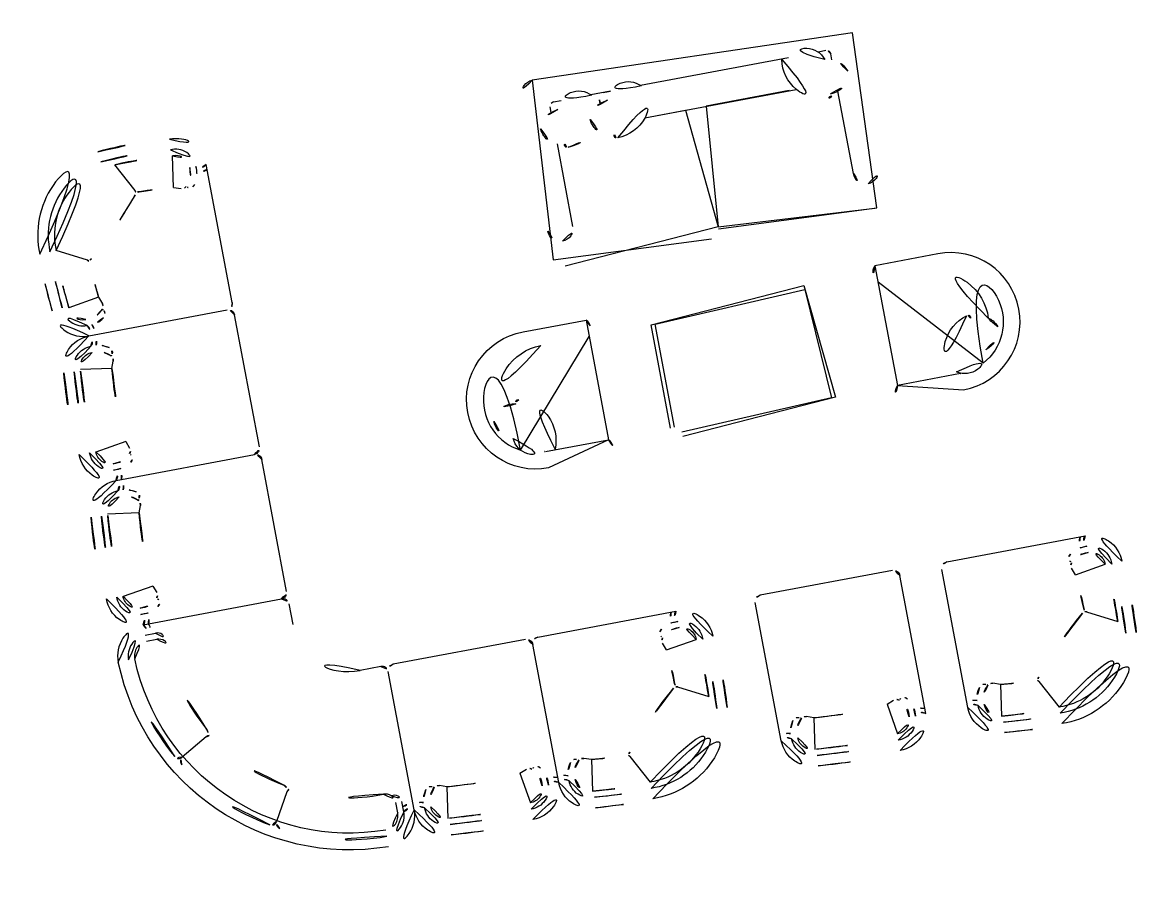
# Model space of a CAD drawing. Header units: millimetres. Extents: x -36495272392165 to 352544598049420, y -228287860276617 to 83349.
# Drawn here: x -4183847667179 to -4183847661804, y -645326149998 to -645326145869 of the extents above; entities that cross this region are included whole.
import ezdxf

# ---------------------------------------------------------------- set-up
doc = ezdxf.new("R2010")
doc.units = ezdxf.units.MM
doc.header["$MEASUREMENT"] = 0

# ---------------------------------------------------------------- blocks, each defined once
blk = doc.blocks.new('A$C707258B2')
at = {"color": 0, "linetype": 'Continuous'}
for p, q in [((0.4041504837087615, 0.3420207818523338), (1.073945333920818, 0.3420207818523018)), ((0.4041504837087544, 0.2920207818523366), (0.45443194840405, 0.292020781852333)), ((1.103945333920812, 0.3120207818522971), (1.103945333920819, 0.2120207818522992)), ((0.4041504837087686, 0.2620207818523355), (0.4539453339209842, 0.2620207818523355)), ((1.478945333920798, -0.06297921814770646), (1.378945333920804, -0.06297921814771001)), ((1.508945333920778, -0.762774068359775), (1.508945333920799, -0.09297921814771115)), ((0.5998232318084646, -0.2378055735338229), (0.469876442141981, -0.3128303875280913)), ((0.929118978534639, -0.5671013202600435), (0.8540941645403635, -0.6970481099265164)), ((1.428945333920787, -0.7627740683597715), (1.428945333920787, -0.7129792181475452)), ((1.458945333920781, -0.7627740683597679), (1.458945333920788, -0.7124926036644865))]:
    blk.add_line(p, q, dxfattribs=at)
for centre, radius, start, end in [((0.4041504837087544, 0.1920207818523281), 0.15, 90.00000000000037, 181.1753804797315), ((0.3779004837087712, 0.317020781852321), 0.03624999999999459, 316.3971810272894, 43.60281897270683), ((0.3679392600973657, 0.3170207818523281), 0.06624999999999459, 337.8298428364633, 22.17015716354847), ((1.073945333920811, 0.3120207818522971), 0.03, 359.9999999999976, 89.99999999999763), ((0.4041504837087544, 0.1920207818523281), 0.09999999999999999, 90.00000000000037, 181.1753804797315), ((0.4547777767896761, 0.2563518300950705), 0.03567062820774147, 345.4261628444152, 90.55549392731334), ((0.4041504837087544, 0.1920207818523281), 0.06999999999999999, 90.00000000000037, 181.1753804797315), ((0.4539453339209771, 0.212020781852317), 0.05, 359.9999999999976, 89.99999999999763), ((1.378945333920818, 0.212020781852285), 1.125, 181.1753804797319, 268.8246195202631), ((1.378945333920818, 0.212020781852285), 1.075, 181.1753804797321, 208.6356858493318), ((1.378945333920818, 0.212020781852285), 1.045, 181.175380479732, 268.8246195202628), ((1.378945333920818, 0.212020781852285), 0.875, 179.9999999999976, 208.4082458234118), ((1.378945333920818, 0.212020781852285), 0.275, 179.9999999999986, 269.9999999999982), ((1.478945333920798, -0.0929792181477147), 0.03, 359.9999999999976, 89.99999999999763), ((0.5873232318084547, -0.2161549384392245), 0.025, 299.9999999999873, 28.40824582341062), ((0.6123232318084533, -0.2594562086284462), 0.025, 31.59175417658122, 119.9999999999832), ((1.378945333920818, 0.212020781852285), 0.875, 211.5917541765837, 238.4082458234122), ((0.457376442141971, -0.2911797524334858), 0.025, 208.6356858493321, 300.0000000000013), ((0.4823764421419767, -0.3344810226227217), 0.025, 120.0000000000073, 211.3643141506625), ((1.378945333920818, 0.212020781852285), 1.075, 211.3643141506643, 238.6356858493323), ((0.9074683434400299, -0.5546013202600548), 0.025, 329.9999999999969, 58.40824582341404), ((0.9507696136292481, -0.5796013202600463), 0.025, 61.59175417658142, 149.9999999999968), ((1.378945333920818, 0.212020781852285), 0.875, 241.591754176584, 269.9999999999981), ((0.8324435294457615, -0.6845481099265243), 0.025, 238.6356858493354, 329.9999999999969), ((0.8757447996349796, -0.7095481099265228), 0.025, 150.000000000005, 241.364314150656), ((1.378945333920782, -0.7129792181475487), 0.05, 359.9999999999976, 89.99999999999763), ((1.425464297260987, -0.7093454474734955), 0.03362862482923582, 354.6300800466582, 109.3882631815806), ((1.378945333920818, 0.212020781852285), 1.075, 241.3643141506639, 268.8246195202636), ((1.483945333920779, -0.7988292346649537), 0.06624999999999459, 67.82984283644961, 112.1701571635376), ((1.358945333920779, -0.7627740683597715), 0.15, 268.8246195202624, 359.9999999999976), ((1.358945333920779, -0.7627740683597715), 0.09999999999999999, 268.8246195202624, 359.9999999999976), ((1.358945333920779, -0.7627740683597715), 0.06999999999999999, 268.8246195202624, 359.9999999999976), ((1.483945333920779, -0.7890240683597689), 0.03624999999999459, 46.39718102728899, 133.6028189727063)]:
    blk.add_arc(centre, radius, start, end, dxfattribs=at)
blk = doc.blocks.new('A$C1352')
at = {"color": 0}
for points in [[(0.002687076716332726, 0.05299443177036522), (0.002687076716332726, 0.5529944317703688, -0.4142135623730951), (0.05268707671633344, 0.6029944317703695), (0.752687076716331, 0.6029944317703659, -0.4142135623730951), (0.8026870767163317, 0.5529944317703652), (0.8026870767163317, 0.05299443177037233, -0.4142135623730951), (0.752687076716331, 0.002994431770371619), (0.05268707671633344, 0.002994431770364514, -0.4142135623730965)], [(0.02268707671633052, 0.05299443177036522), (0.02268707671633052, 0.5529944317703688, -0.4142135623731206), (0.05268707671633344, 0.5829944317703699), (0.752687076716331, 0.5829944317703664, -0.4142135623731033), (0.7826870767163321, 0.5529944317703652), (0.7826870767163321, 0.05299443177037233, -0.4142135623731033), (0.752687076716331, 0.02299443177037119), (0.05268707671633344, 0.02299443177036409, -0.4142135623731206)]]:
    blk.add_lwpolyline(points, format="xyb", close=True, dxfattribs=at)
blk = doc.blocks.new('part 01')
at = {"color": 0, "linetype": 'Continuous'}
for p, q in [((-669.7948502120198, 700.0000000000127), (2.182787284255028e-11, 700.0000000000091)), ((30.00000000001455, 29.99999999999818), (30.0000000000291, 669.9999999999982)), ((-590.9386412666936, 527.0907087153228), (-739.7948502120271, 550.0000000000382)), ((-590.9386412666936, 527.0907087153228), (-578.5107288894142, 561.2361173428199)), ((-590.9386412666936, 172.9092912847009), (-739.7948502120344, 150.0000000000036)), ((-590.9386412666936, 172.9092912847009), (-578.5107288905638, 138.7638826603161)), ((-669.7948502120416, 2.182787284255028e-11), (7.275957614183426e-12, -1.637090463191271e-11))]:
    blk.add_line(p, q, dxfattribs=at)
for centre, radius, start, end in [((-669.7948502120344, 550.0000000000346), 150, 90, 181.1753804797214), ((-696.0448502120198, 675.00000000002), 36.24999999999459, 316.397181027397, 43.602818972603), ((-705.8500165171718, 674.9999999999945), 66.24999999999459, 337.8298428364329, 22.17015716356706), ((2.182787284255028e-11, 670.0000000000055), 30, 0, 90), ((-669.7948502120344, 550.0000000000346), 99.99999999999999, 90, 181.1753804797214), ((-659.7484123644099, 517.7803507202934), 132.7121590285228, 56.08973200816252, 95.6131649944805), ((-669.7948502120344, 550.0000000000346), 69.99999999999999, 90, 181.1753804797214), ((-659.7484123644099, 517.7803507202934), 102.7121590285229, 42.00663371087278, 95.6131649944805), ((-599.6564616230171, 607.171998309308), 25, 332.960817097881, 56.08973200816252), ((-624.7540324001748, 619.9814762924852), 53.17748720372202, 321.0017160176928, 332.960817097881), ((1178.138705228797, 349.9999999999764), 2007.918945564398, 174.2835395458497, 185.7164604541503), ((1178.138705228797, 349.9999999999764), 1957.918945564398, 174.2835395458497, 185.7164604541503), ((1178.138705228797, 349.9999999999764), 1927.918945564398, 174.2835395458497, 185.7164604541503), ((-602.0030444090735, 569.7866209259646), 25, 339.999999999984, 42.00663371087278), ((1178.138705228797, 349.9999999999764), 1777.918945564398, 174.2835395458497, 185.7164604541503), ((-669.7948502120416, 150), 150, 178.8246195202786, 270), ((-669.7948502120416, 150), 99.99999999999999, 178.8246195202786, 270), ((-669.7948502120416, 150), 69.99999999999999, 178.8246195202786, 270), ((-659.7484123644099, 182.219649279752), 102.7121590285229, 264.3868350055195, 317.9933662900258), ((-602.0030444102304, 130.2133790771804), 25, 317.9933662900258, 20.00000000001597), ((-624.7540324001893, 80.0185237075566), 53.17748720372202, 27.03918290211897, 38.99828398230721), ((-659.7484123644099, 182.219649279752), 132.7121590285228, 264.3868350055195, 303.9102679917793), ((-599.6564616230316, 92.8280016907247), 25, 303.9102679918375, 27.03918290211897), ((-696.0448502120344, 25.00000000001637), 36.24999999999459, 316.397181027397, 43.602818972603), ((-705.8500165172009, 25.00000000001637), 66.24999999999459, 337.8298428364329, 22.17015716356706), ((0, 30), 30, 270, 0)]:
    blk.add_arc(centre, radius, start, end, dxfattribs=at)
blk = doc.blocks.new('part02')
at = {"color": 0, "linetype": 'Continuous'}
for p, q in [((-2.91038304567337e-11, -669.7948502120453), (0, 7.275957614183426e-12)), ((29.99999999999272, 30.00000000000909), (699.7948502120635, 29.99999999998727)), ((620.9386412666936, -142.9092912847173), (608.510728890571, -108.7638826603306)), ((620.9386412666936, -142.9092912847173), (769.7948502120416, -120.0000000000182)), ((640.3505039954835, -325.6203088831517), (778.1651697832276, -398.8976665037844)), ((172.9092912846681, -590.93864126671), (138.7638826602852, -578.5107288905747)), ((172.9092912846681, -590.93864126671), (149.9999999999636, -739.7948502120453)), ((355.6203088831171, -610.3505039955053), (428.8976665037335, -748.1651697832622))]:
    blk.add_line(p, q, dxfattribs=at)
for centre, radius, start, end in [((30, 0), 30, 90, 180), ((726.0448502120344, 4.99999999996362), 56.24999999999459, 153.612200038681, 206.666564547546), ((726.0448502120344, 4.99999999996362), 36.24999999999459, 136.397181027397, 223.602818972603), ((699.7948502120416, -120.0000000000182), 150, 0, 90), ((629.6564616230244, -62.82800169073926), 25, 123.9102679918375, 207.039182902119), ((689.7484123644099, -152.2196492797611), 102.7121590285229, 84.3868350055195, 137.9933662900258), ((689.3209018467387, -151.2607698522188), 131.6779909345203, 85.43775193767468, 123.9886578653978), ((699.5454762758527, -120.5934155869454), 100.593724688989, 357.5005538796592, 89.85796242509613), ((699.7948502120416, -120.0000000000182), 69.99999999999999, 0, 90), ((632.0030444102231, -100.2133790772023), 25, 137.9933662900258, 200.000000000016), ((654.7540324001966, -50.01852370756751), 53.17748720372202, 207.039182902119, 218.9982839823072), ((-1148.138705228797, -319.9999999999745), 1777.918945564398, 0.3836483227173563, 5.716460454150229), ((-1228.210773396771, -319.5388903312905), 2007.94478029827, 357.7349439339144, 5.703163502398397), ((-1148.138705228797, -319.9999999999745), 1957.918945564398, 355.8656580932246, 5.716460454150229), ((-1148.138705228797, -319.9999999999745), 2007.918945564398, 355.8180118305974, 5.716460454150229), ((649.7399352513094, -307.9613570259626), 20, 180.3836483227173, 242.0000000000769), ((2219.757231755568, -2189.757231755699), 2454.387691247558, 130.6961010788291, 139.3038989213179), ((632.422498439475, -344.0563145684755), 20, 62.00000000002802, 130.6961010788291), ((439.4355993091813, -409.4355993092049), 418.8934492452703, 268.2180935693465, 1.781906430751138), ((439.4355993091813, -409.4355993092049), 368.8934492452703, 268.2180935693465, 1.781906430751138), ((439.4355993091813, -409.4355993092049), 338.8934492452703, 268.2180935693465, 1.781906430751138), ((182.2196492797157, -659.7484123644281), 132.7121590285228, 146.0897320083072, 185.6131649943564), ((92.82800169069378, -599.6564616230335), 25, 62.96081709801932, 146.0897320083072), ((182.2196492797157, -659.7484123644281), 102.7121590285229, 132.0066337098348, 185.6131649943564), ((80.01852370752749, -624.7540324001966), 53.17748720372202, 51.00171601785479, 62.96081709801932), ((130.2133790771477, -602.0030444102285), 25, 70.00000000001967, 132.0066337098348), ((350.0000000000437, 1178.138705228774), 1777.918945564398, 264.2835395457565, 269.6163516773875), ((374.0563145684355, -602.4224984393986), 20, 139.3038989213179, 208.000000000064), ((24.99999999997817, -696.0448502120362), 56.24999999999459, 63.33343545245403, 116.3877999612727), ((337.9613570259316, -619.7399352512202), 20, 27.99999999997199, 89.61635167738756), ((24.99999999997817, -696.0448502120362), 36.24999999999459, 46.39718102732513, 133.6028189726749), ((149.9999999999636, -669.7948502120526), 150, 180, 271.1753804797171), ((149.9999999999636, -669.7948502120526), 99.99999999999999, 180, 271.1753804797171), ((149.9999999999636, -669.7948502120526), 69.9999999999999, 180, 270), ((349.5388903313651, 1258.210773396355), 2007.944780297881, 264.2968364977883, 272.2650560661939), ((350.0000000000437, 1178.138705228774), 1957.918945564398, 264.2835395457565, 274.1343419065825), ((350.0000000000437, 1178.138705228774), 2007.918945564398, 264.2835395457565, 274.1819881692987)]:
    blk.add_arc(centre, radius, start, end, dxfattribs=at)
blk = doc.blocks.new('living_room_furniture (2)')
at = {"color": 18, "true_color": 0x000000}
for p, q in [((5321.47036376888, 5198.570686034134), (5321.47036376888, 5226.417903005353)), ((5341.470363761429, 5246.417903005353), (5378.26400315309, 5246.417903005353)), ((5618.353908720557, 5246.417903005353), (5522.646382960622, 5246.417903005353)), ((5581.560269336347, 5246.417903005353), (5618.353908720557, 5246.417903005353)), ((6480.294344562237, 5246.417903005353), (5762.73628853554, 5246.417903005353)), ((6661.470363761429, 5246.417903005353), (6624.676724377219, 5246.417903005353)), ((6681.47036376888, 5198.570686034134), (6681.47036376888, 5226.417903005353)), ((5321.47036376888, 5046.771205752364), (5321.47036376888, 4646.417903009078)), ((6681.47036376888, 4646.417903009078), (6681.47036376888, 5046.771205752364)), ((4996.153120878284, 3616.704754173032), (5301.23539385492, 3616.418013426683)), ((7006.787606644575, 3616.704754173032), (6701.705333675389, 3616.418013426683))]:
    blk.add_line(p, q, dxfattribs=at)
at = {"color": 18, "ltscale": 0.03, "true_color": 0x000000}
blk.add_lwpolyline([(6001.961990083699, 4506.417903009078, 0.4142135623730971), (6041.961990083699, 4466.417903005353), (6761.470363761429, 4466.417903005353, 0.4142135623730951), (6801.470363761429, 4506.417903009078), (6801.470363761429, 5306.417903005353, 0.4142135623730981), (6741.470363761429, 5366.417903005353), (5261.470363761429, 5366.417903005353, 0.4142135623730981), (5201.470363761429, 5306.417903005353), (5201.470363761429, 4506.417903009078, 0.414213562373096), (5241.470363761429, 4466.417903005353), (5960.97873744661, 4466.417903005353, 0.414213562373096), (6000.97873744661, 4506.417903009078)], format="xyb", dxfattribs=at)
at = {"color": 18, "true_color": 0x000000}
for points in [[(5754.711018595044, 5091.417903005353), (5951.470363761429, 5091.417903005353, -0.4142135623730951), (6001.47036376888, 5041.417903009078), (6001.47036376888, 4516.417903005353, -0.4142135623730951), (5951.470363761429, 4466.417903005353), (5251.47036376888, 4466.417903005353, -0.4142135623730943), (5201.470363761429, 4516.417903005353)], [(6454.266177172904, 5091.417903005353), (6051.470363761429, 5091.417903005353, 0.4142135623730951), (6001.47036376888, 5041.417903009078), (6001.47036376888, 4516.417903005353, 0.4142135623730951), (6051.470363761429, 4466.417903005353), (6751.47036376888, 4466.417903005353, 0.4142135623730943), (6801.470363761429, 4516.417903005353)], [(4880.897107417826, 3644.979965920767, -0.7850866537739718), (4996.623060706203, 4116.704533330372), (5301.705333675389, 4116.417792584023)], [(7122.043620105032, 3644.979965920767, 0.7850866537739718), (7006.317666824107, 4116.704533330372), (6701.23539384747, 4116.417792584023)]]:
    blk.add_lwpolyline(points, format="xyb", dxfattribs=at)
blk.add_lwpolyline([(5754.711018595044, 5091.417903005353), (6488.319614502732, 5091.417903005353)], dxfattribs=at)
at = {"color": 18, "ltscale": 0.03, "true_color": 0x000000}
for points in [[(5301.23539384747, 3616.418013426683, -0.3692286802251633), (5301.160203482155, 3536.418048761061), (4996.077930505518, 3536.70478950741, -0.9999999999981808), (4996.698251078968, 4196.704497995994), (5301.780524048154, 4196.417757249645, -0.3692286802251633), (5301.705333675389, 4116.417792584023)], [(6701.705333675389, 3616.418013426683, 0.3692286802251633), (6701.780524048154, 3536.418048761061), (7006.86279701734, 3536.70478950741, 0.9999999999981808), (7006.242476451342, 4196.704497995994), (6701.160203482155, 4196.417757249645, 0.3692286802251633), (6701.23539384747, 4116.417792584023)]]:
    blk.add_lwpolyline(points, format="xyb", close=True, dxfattribs=at)
at = {"color": 18, "true_color": 0x000000}
for centre, radius, start, end in [((5450.455193060581, 5176.934929452113), 100.1970634018671, 41.75723631082582, 162.9050959814276), ((5690.545098628048, 5176.934929452113), 100.1970634018671, 41.75723631082582, 162.9050959814276), ((6552.485534462277, 5176.934929452113), 100.1970634018671, 17.09490401857244, 138.2427636891742), ((5341.470363761429, 5226.417903005353), 20, 90, 180), ((5341.470363761429, 5226.417903005353), 20, 90, 180), ((5364.988005596344, 5214.253783046475), 193.5942154744537, 354.8809831152112, 8.883049505401535), ((5605.077911163811, 5214.253783046475), 193.5942154744537, 271.6116311734207, 8.883049505401535), ((6637.952721933965, 5214.253783046475), 193.5942154744537, 171.1169504945985, 268.3883688265793), ((6661.470363761429, 5226.417903005353), 20, 0, 90), ((5363.620044852738, 5093.959219719491), 112.7836623802793, 94.54393830065123, 160.8973898079265), ((5603.709950427656, 5093.959219719491), 112.7836623802793, 94.54393830065123, 160.8973898079265), ((6639.320682670121, 5093.959219719491), 112.7836623802793, 19.10261019207353, 85.4560616993488), ((5359.167171600406, 5142.373809050045), 102.7662740291917, 186.4278583870127, 269.2569983302729), ((5599.257077167873, 5142.373809050045), 102.7662740291917, 186.4278583870127, 269.2569983302729), ((6643.773555929904, 5142.373809050045), 102.7662740291917, 270.7430016697271, 353.5721416129873), ((5364.988005596344, 5214.253783046475), 193.5942154744537, 271.6116311734207, 319.3759908840929), ((5367.281385871713, 5032.276569198093), 11.96296197939478, 142.1549942194851, 285.2735302079448), ((5607.37129143918, 5032.276569198093), 11.96296197939478, 142.1549942194851, 285.2735302079448), ((6635.659341658597, 5032.276569198093), 11.96296197939478, 254.7264697920552, 37.84500578051487), ((5261.470363761429, 4646.417903009078), 60, 180, 270), ((5261.470363761429, 4646.417903009078), 60, 270, 0), ((6741.470363761429, 4646.417903009078), 60, 180, 270), ((6741.470363761429, 4646.417903009078), 60, 270, 0), ((5067.035250338857, 3866.6382438943), 250.0000000002274, 89.94614885507876, 183.6580220174651), ((6935.905477184002, 3866.6382438943), 250.0000000002274, 356.341977982535, 90.05385114492127), ((4911.114837172572, 3871.25959532263), 11.96296197939478, 60.62378703813619, 203.742323025904), ((4864.549932944719, 3695.325870163015), 193.5942154744537, 337.014267740525, 74.28568607240886), ((7138.390794578139, 3695.325870163015), 193.5942154744537, 105.7143139275911, 202.985732259475), ((7091.825890357737, 3871.25959532263), 11.96296197939478, 336.257676974096, 119.3762129618638), ((4876.418840269689, 3766.45773228558), 102.7662740291917, 76.64031891578045, 159.4694588589346), ((7126.52188726062, 3766.45773228558), 102.7662740291917, 20.53054114106543, 103.3596810842195), ((4892.534225988333, 3812.328146319112), 112.7836623802793, 184.9999274377323, 251.3533789449941), ((7110.406501549427, 3812.328146319112), 112.7836623802793, 288.6466210550058, 355.0000725618524), ((4956.534318979029, 3710.694985068611), 100.1970634018671, 182.9922212638437, 304.1400809349038), ((7046.40640855128, 3710.694985068611), 100.1970634018671, 235.8599190650961, 357.0077787361562), ((4996.388090792243, 3866.704643755427), 250.0000000002274, 268.8536314406211, 269.9461488550787), ((7006.552636738066, 3866.704643755427), 250.0000000002274, 270.0538511449212, 271.1463685593789)]:
    blk.add_arc(centre, radius, start, end, dxfattribs=at)
at = {"color": 18, "ltscale": 0.03, "true_color": 0x000000, "xscale": -1, "rotation": 269.9999999999968}
blk.add_blockref('part02', (3631.449071244198, 4559.48092977337), dxfattribs=at)
at = {"color": 18, "ltscale": 0.03, "true_color": 0x000000}
for name, p in [('part 01', (3631.449071244446, 3859.480929773363)), ('part 01', (3631.449071244439, 3159.480929773348)), ('part02', (4766.449071244453, 2724.480929773057)), ('part02', (6746.588146812734, 2716.096488491463))]:
    blk.add_blockref(name, p, dxfattribs=at)
at = {"color": 18, "ltscale": 0.03, "true_color": 0x000000, "xscale": 1000, "yscale": 1000, "zscale": 1000}
blk.add_blockref('A$C1352', (5598.783287043814, 3563.42347123774), dxfattribs=at)
at = {"color": 18, "ltscale": 0.03, "true_color": 0x000000, "xscale": -1000, "yscale": 1000, "zscale": 1000, "rotation": 269.9999999999968}
blk.add_blockref('A$C707258B2', (3724.428289392068, 1650.535595852543), dxfattribs=at)
at = {"color": 18, "ltscale": 0.03, "true_color": 0x000000, "rotation": 90}
for p in [(4766.449071244439, 2724.480929773315), (6544.786437352202, 2724.480929773055)]:
    blk.add_blockref('part 01', p, dxfattribs=at)

msp = doc.modelspace()

# ---------------------------------------------------------------- block references
at = {"color": 7, "zscale": 22400306079.45195, "rotation": 10.65301811354866}
msp.add_blockref('living_room_furniture (2)', (-4183847668930.506, -645326152389.8768), dxfattribs=at)

doc.saveas('drawing.dxf')
